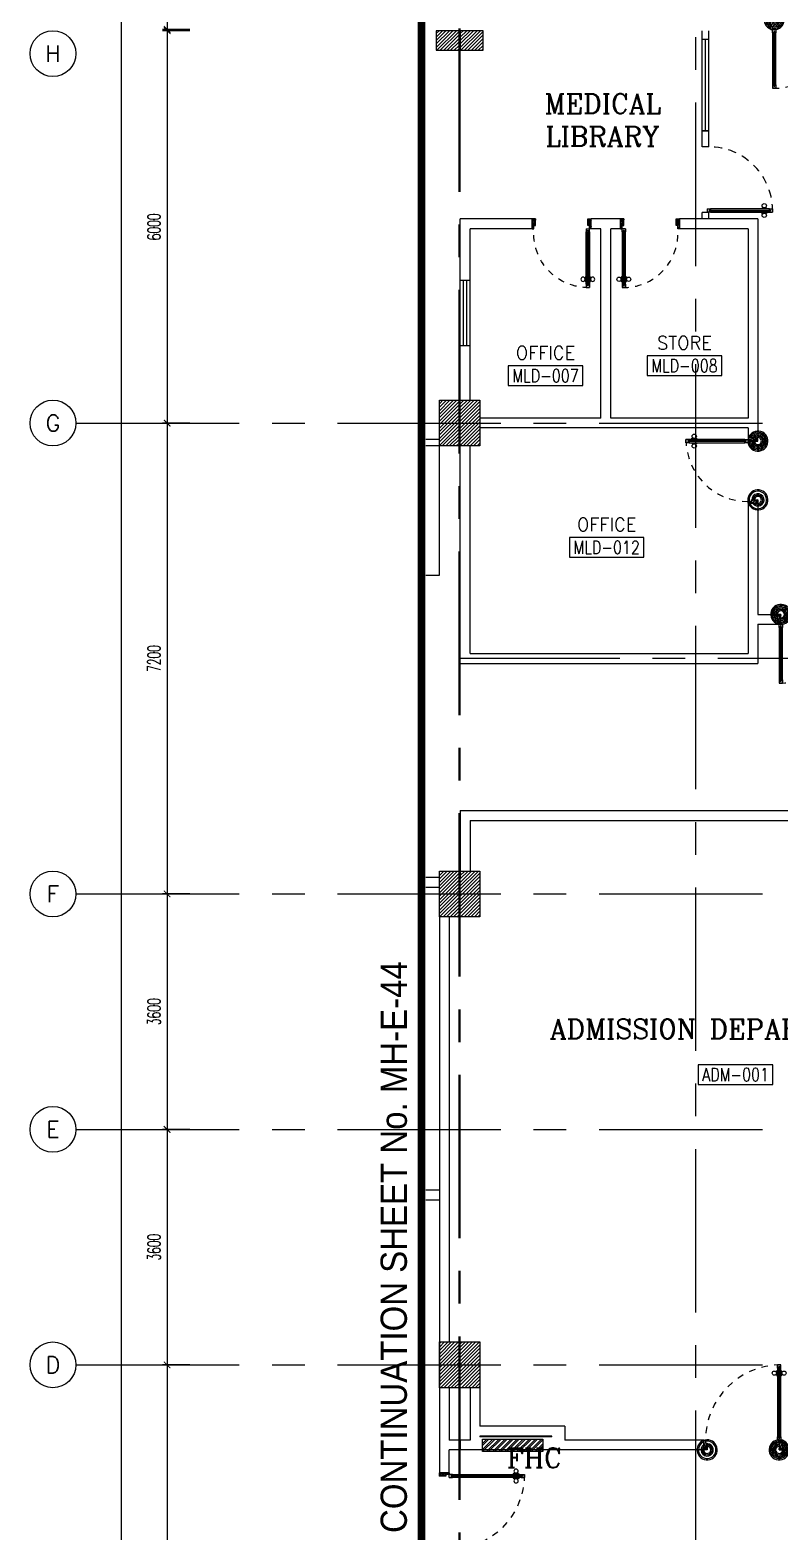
# Model space of a CAD drawing. Extents: x 0.8 to 94.1, y -6.1 to 84.2.
# Drawn here: x 0.78 to 12.24, y 17.51 to 40.48 of the extents above; entities that cross this region are included whole.
import ezdxf
from ezdxf.enums import TextEntityAlignment as Align

# ---------------------------------------------------------------- set-up
doc = ezdxf.new("R2010")
doc.units = 0
doc.header["$MEASUREMENT"] = 0
doc.header["$PDMODE"] = 3
doc.header["$PDSIZE"] = 0.1
for name, pattern in [('CENTER2', [1.125, 0.75, -0.125, 0.125, -0.125]), ('CENTERX2', [4, 2.5, -0.5, 0.5, -0.5]), ('HIDDEN', [0.375, 0.25, -0.125])]:
    doc.linetypes.add(name, pattern=pattern)
doc.layers.get('0').update_dxf_attribs({"color": 11, "linetype": 'CONTINUOUS'})
doc.layers.get('DEFPOINTS').update_dxf_attribs({"color": 11, "linetype": 'CONTINUOUS'})
for name, color, linetype in [('AX-CR', 11, 'CONTINUOUS'), ('AX-DIM', 11, 'CONTINUOUS'), ('AX-TXT', 11, 'CONTINUOUS'), ('AXES', 11, 'CENTERX2'), ('COL', 11, 'CONTINUOUS'), ('DOOR', 11, 'CONTINUOUS'), ('ELEV', 11, 'CONTINUOUS'), ('FHC', 11, 'CONTINUOUS'), ('HAT', 11, 'CONTINUOUS'), ('RM-BOX', 11, 'CONTINUOUS'), ('RM-NAME', 11, 'CONTINUOUS'), ('RM-NO', 11, 'CONTINUOUS'), ('SHAFT', 11, 'CONTINUOUS'), ('TXT1', 3, 'CONTINUOUS'), ('WALL', 11, 'CONTINUOUS'), ('WIN', 11, 'CONTINUOUS')]:
    doc.layers.add(name, color=color, linetype=linetype)
doc.styles.add('ROMANC', font='romanc', dxfattribs={"height": 0.1})
doc.styles.add('ROMANS', font='ROMANS.shx', dxfattribs={"width": 0.6})
doc.styles.add('TTXT', font='swisse.ttf', dxfattribs={"width": 0.6})
doc.dimstyles.new('STANDARD in', dxfattribs={"dimtxt": 0.2, "dimasz": 0.1, "dimexe": 0.07, "dimexo": 0.05, "dimgap": 0.1, "dimtad": 1, "dimdec": 0, "dimlfac": 1000, "dimzin": 0, "dimdsep": 46, "dimtxsty": 'ROMANS', "dimblk": 'ARCHTICK', "dimcen": 0.05, "dimdle": 0.05, "dimclrd": 7, "dimclre": 7, "dimclrt": 2, "dimadec": 0, "dimazin": 0, "dimtfac": 1, "dimtdec": 0, "dimtmove": 2, "dimatfit": 3, "dimldrblk": 'ARCHTICK', "dimfxl": 0, "dimtolj": 1, "dimtzin": 0, "dimarcsym": 0})

# ---------------------------------------------------------------- blocks, each defined once
blk = doc.blocks.new('RM1')
at = {"layer": 'RM-BOX'}
blk.add_lwpolyline([(570, -200), (-570, -200), (-570, -500), (570, -500)], close=True, dxfattribs=at)
at = {"layer": 'RM-NAME', "style": 'ROMANS'}
for tag, p in [('ROOMNAME1', (0, 324)), ('ROOMNAME2', (0, 0))]:
    blk.add_attdef(tag, text='', height=200, dxfattribs=at).set_placement(p, align=Align.MIDDLE)
at = {"layer": 'RM-NO', "style": 'ROMANS', "width": 0.8}
blk.add_attdef('ROOMNO', text='', height=200, dxfattribs=at).set_placement((0, -350), align=Align.MIDDLE)
blk = doc.blocks.new('A$C272A55A0')
at = {"layer": 'DOOR', "color": 0, "linetype": 'ByBlock'}
for p, q in [((0, 900), (0, 1050)), ((50, 1050), (0, 1050)), ((25, 950), (50, 950)), ((25, 900), (25, 950)), ((50, 950), (50, 1050)), ((1750, 950), (1750, 1050)), ((1750, 1050), (1800, 1050)), ((1775, 950), (1750, 950)), ((1775, 900), (1775, 950)), ((1800, 1050), (1800, 900)), ((0, 900), (25, 900)), ((75, 900), (25, 900)), ((25, 850), (25, 900)), ((42, 850), (25, 850)), ((58, 870), (42, 870)), ((42, 870), (42, 850)), ((58, 850), (58, 870)), ((75, 850), (58, 850)), ((75, 900), (75, 850)), ((1725, 900), (1775, 900)), ((1725, 900), (1725, 850)), ((1725, 850), (1742, 850)), ((1742, 870), (1758, 870)), ((1742, 850), (1742, 870)), ((1758, 870), (1758, 850)), ((1758, 850), (1775, 850)), ((1800, 900), (1775, 900)), ((1775, 850), (1775, 900)), ((25, 50), (42, 50)), ((25, 50), (25, 0)), ((25, 0), (75, 0)), ((75, 0), (25, 0)), ((42, 50), (42, 30)), ((42, 30), (58, 30)), ((58, 50), (75, 50)), ((58, 50), (58, 30)), ((75, 50), (75, 0)), ((1718, 160), (1709, 160)), ((1709, 95), (1709, 160)), ((1718, 95), (1709, 95)), ((1725, 173), (1718, 173)), ((1718, 173), (1718, 83)), ((1718, 95), (1718, 160)), ((1725, 83), (1718, 83)), ((1742, 50), (1725, 50)), ((1725, 50), (1725, 0)), ((1775, 0), (1725, 0)), ((1725, 0), (1775, 0)), ((1742, 50), (1742, 30)), ((1758, 30), (1742, 30)), ((1775, 50), (1758, 50)), ((1758, 50), (1758, 30)), ((1775, 173), (1782, 173)), ((1775, 83), (1782, 83)), ((1775, 50), (1775, 0)), ((1782, 173), (1782, 83)), ((1782, 160), (1791, 160)), ((1782, 95), (1782, 160)), ((1782, 95), (1791, 95)), ((1791, 95), (1791, 160))]:
    blk.add_line(p, q, dxfattribs=at)
at = {"layer": 'DOOR', "color": 9, "linetype": 'ByBlock'}
for p, q in [((50, 1050), (0, 1010)), ((50, 1050), (0, 937)), ((50, 1050), (37, 950)), ((1750, 1050), (1800, 1010)), ((1750, 1050), (1800, 937)), ((1750, 1050), (1763, 950))]:
    blk.add_line(p, q, dxfattribs=at)
at = {"layer": 'DOOR', "linetype": 'ByBlock'}
for p, q in [((25, 850), (25, 50)), ((42, 850), (42, 50)), ((58, 850), (58, 50)), ((75, 50), (75, 850)), ((1725, 50), (1725, 850)), ((1742, 850), (1742, 50)), ((1758, 850), (1758, 50)), ((1775, 850), (1775, 50))]:
    blk.add_line(p, q, dxfattribs=at)
at = {"layer": 'DOOR', "color": 0, "linetype": 'ByBlock'}
for centre in [(1676, 128), (1824, 128)]:
    blk.add_circle(centre, 32.4, dxfattribs=at)
at = {"layer": 'DOOR', "color": 9, "linetype": 'ByBlock'}
for centre, radius, start, end in [((50, 1050), 54.4, 203.2074, 270), ((50, 1050), 74.4, 227.7764, 270), ((50, 1050), 94.4, 238.0182, 270), ((50, 1050), 114, 244.0838, 257.3774), ((50, 1050), 134, 248.1598, 259.28), ((50, 1050), 34.4, 180, 270), ((50, 1050), 14.4, 180, 270), ((1750, 1050), 14.4, 270, 0), ((1750, 1050), 34.4, 270, 0), ((1750, 1050), 54.4, 270, 336.7926), ((1750, 1050), 74.4, 270, 312.2236), ((1750, 1050), 94.4, 270, 301.9818), ((1750, 1050), 114, 282.6226, 295.9162), ((1750, 1050), 134, 280.72, 291.8402), ((50, 1050), 154, 251.1053, 256.2858), ((1750, 1050), 154, 283.7142, 288.8947)]:
    blk.add_arc(centre, radius, start, end, dxfattribs=at)
at = {"layer": 'DOOR', "linetype": 'HIDDEN', "ltscale": 0.5}
for centre, start, end in [((50, 851), 268.3174, 3.2965), ((1750, 851), 176.7035, 271.6826)]:
    blk.add_arc(centre, 851, start, end, dxfattribs=at)
at = {"layer": 'WALL', "linetype": 'ByBlock'}
blk.add_line((1800, 900), (1800, 1050), dxfattribs=at)
blk = doc.blocks.new('C11')
at = {"layer": 'HAT'}
h = blk.add_hatch(dxfattribs=at)
h.set_pattern_fill('ANSI31', color=256, scale=300, style=0)
h.set_pattern_definition([(45, (-383765.23, -62181), (-26.5165043, 26.5165043), [])])
h.paths.add_polyline_path([(-20, 350), (-20, 700), (-320, 700), (-320, 350)])
h.paths.add_polyline_path([(-320, 0), (-20, 0), (-20, 350), (-320, 350)])
h = blk.add_hatch(dxfattribs=at)
h.set_pattern_fill('ANSI31', color=256, scale=300, style=0)
h.set_pattern_definition([(45, (-383445.23, -62181), (-26.5165043, 26.5165043), [])])
h.paths.add_polyline_path([(300, 350), (300, 700), (0, 700), (0, 350)])
h.paths.add_polyline_path([(0, 0), (300, 0), (300, 350), (0, 350)])
at = {"layer": 'COL'}
for points in [[(-20, 700), (-20, 0), (-320, 0), (-320, 700)], [(300, 700), (300, 0), (0, 0), (0, 700)]]:
    blk.add_lwpolyline(points, close=True, dxfattribs=at)
blk = doc.blocks.new('DOOR90')
at = {"layer": 'DOOR', "color": 7, "linetype": 'ByBlock'}
for p, q in [((-150, 0), (0, 0)), ((-150, 0), (-150, -25)), ((0, -50), (-114, 0)), ((0, -50), (-40, 0)), ((0, -50), (0, 0)), ((-1000, -25), (-1050, -25)), ((-1050, -75), (-1050, -25)), ((-1050, -25), (-1050, -75)), ((-1000, -75), (-1050, -75)), ((-1000, -42), (-1020, -42)), ((-1020, -42), (-1020, -58)), ((-1000, -58), (-1020, -58)), ((-1000, -25), (-1000, -42)), ((-1000, -58), (-1000, -75)), ((-878, -18), (-968, -18)), ((-968, -25), (-968, -18)), ((-968, -75), (-968, -82)), ((-878, -82), (-968, -82)), ((-955, -9), (-890, -9)), ((-955, -18), (-955, -9)), ((-955, -18), (-890, -18)), ((-955, -82), (-890, -82)), ((-955, -82), (-955, -91)), ((-955, -91), (-890, -91)), ((-890, -18), (-890, -9)), ((-890, -82), (-890, -91)), ((-878, -25), (-878, -18)), ((-878, -75), (-878, -82)), ((-200, -25), (-150, -25)), ((-200, -42), (-200, -25)), ((-180, -42), (-200, -42)), ((-200, -58), (-180, -58)), ((-200, -75), (-200, -58)), ((-150, -75), (-200, -75)), ((-180, -58), (-180, -42)), ((-150, -25), (-100, -25)), ((-150, -75), (-150, -25)), ((-100, -25), (-100, -50)), ((0, -50), (-100, -37)), ((-100, -50), (0, -50)), ((-150, -875), (-100, -875)), ((-150, -900), (-150, -875)), ((-150, -900), (0, -900)), ((0, -900), (-150, -900)), ((0, -850), (-114, -900)), ((-100, -875), (-100, -850)), ((0, -850), (-100, -863)), ((-100, -850), (0, -850)), ((0, -850), (-40, -900)), ((0, -850), (0, -900))]:
    blk.add_line(p, q, dxfattribs=at)
at = {"layer": 'DOOR', "linetype": 'ByBlock'}
for p, q in [((-200, -25), (-1000, -25)), ((-200, -42), (-1000, -42)), ((-200, -58), (-1000, -58)), ((-1000, -75), (-200, -75))]:
    blk.add_line(p, q, dxfattribs=at)
at = {"layer": 'DOOR', "color": 7, "linetype": 'ByBlock'}
for centre in [(-923, 24), (-923, -124)]:
    blk.add_circle(centre, 32.4, dxfattribs=at)
for centre, radius, start, end in [((0, -50), 154, 161.1053, 166.2858), ((0, -50), 94.4, 148.0182, 180), ((0, -50), 134, 158.1598, 169.28), ((0, -50), 114, 154.0838, 167.3774), ((0, -50), 74.4, 137.7764, 180), ((0, -50), 54.4, 113.2074, 180), ((0, -50), 34.4, 90, 180), ((0, -50), 14.4, 90, 180), ((0, -850), 154, 193.7142, 198.8947), ((0, -850), 134, 190.72, 201.8402), ((0, -850), 94.4, 180, 211.9818), ((0, -850), 74.4, 180, 222.2236), ((0, -850), 54.4, 180, 246.7926), ((0, -850), 34.4, 180, 270), ((0, -850), 14.4, 180, 270)]:
    blk.add_arc(centre, radius, start, end, dxfattribs=at)
at = {"layer": 'DOOR', "linetype": 'HIDDEN', "ltscale": 0.5}
blk.add_arc((-222, -50), 828, 178.2701, 275.003, dxfattribs=at)
blk = doc.blocks.new('DOOR1000')
at = {"layer": 'DOOR', "color": 7, "linetype": 'ByBlock'}
for p, q in [((-150, 0), (0, 0)), ((-150, 0), (-150, -25)), ((0, -50), (-114, 0)), ((0, -50), (-40, 0)), ((0, -50), (0, 0)), ((-1100, -25), (-1100, -75)), ((-1100, -75), (-1100, -25)), ((-1050, -25), (-1100, -25)), ((-1050, -75), (-1100, -75)), ((-1070, -42), (-1070, -58)), ((-1050, -42), (-1070, -42)), ((-1050, -58), (-1070, -58)), ((-1050, -25), (-1050, -42)), ((-1050, -58), (-1050, -75)), ((-1018, -25), (-1018, -18)), ((-928, -18), (-1018, -18)), ((-1018, -75), (-1018, -82)), ((-928, -82), (-1018, -82)), ((-1005, -18), (-1005, -9)), ((-1005, -9), (-940, -9)), ((-1005, -18), (-940, -18)), ((-1005, -82), (-1005, -91)), ((-1005, -82), (-940, -82)), ((-1005, -91), (-940, -91)), ((-940, -18), (-940, -9)), ((-940, -82), (-940, -91)), ((-928, -25), (-928, -18)), ((-928, -75), (-928, -82)), ((-200, -25), (-150, -25)), ((-200, -42), (-200, -25)), ((-180, -42), (-200, -42)), ((-200, -58), (-180, -58)), ((-200, -75), (-200, -58)), ((-150, -75), (-200, -75)), ((-180, -58), (-180, -42)), ((-150, -25), (-100, -25)), ((-150, -75), (-150, -25)), ((-100, -25), (-100, -50)), ((0, -50), (-100, -37)), ((-100, -50), (0, -50)), ((-150, -975), (-100, -975)), ((-150, -1000), (-150, -975)), ((-150, -1000), (0, -1000)), ((0, -1000), (-150, -1000)), ((0, -950), (-114, -1000)), ((-100, -975), (-100, -950)), ((0, -950), (-100, -963)), ((-100, -950), (0, -950)), ((0, -950), (-40, -1000)), ((0, -950), (0, -1000))]:
    blk.add_line(p, q, dxfattribs=at)
at = {"layer": 'DOOR', "linetype": 'ByBlock'}
for p, q in [((-200, -25), (-1050, -25)), ((-200, -42), (-1050, -42)), ((-200, -58), (-1050, -58)), ((-1050, -75), (-200, -75))]:
    blk.add_line(p, q, dxfattribs=at)
at = {"layer": 'DOOR', "color": 7, "linetype": 'ByBlock'}
for centre in [(-973, 24), (-973, -124)]:
    blk.add_circle(centre, 32.4, dxfattribs=at)
for centre, radius, start, end in [((0, -50), 154, 161.1053, 166.2858), ((0, -50), 94.4, 148.0182, 180), ((0, -50), 134, 158.1598, 169.28), ((0, -50), 114, 154.0838, 167.3774), ((0, -50), 74.4, 137.7764, 180), ((0, -50), 54.4, 113.2074, 180), ((0, -50), 34.4, 90, 180), ((0, -50), 14.4, 90, 180), ((0, -950), 154, 193.7142, 198.8947), ((0, -950), 134, 190.72, 201.8402), ((0, -950), 94.4, 180, 211.9818), ((0, -950), 74.4, 180, 222.2236), ((0, -950), 54.4, 180, 246.7926), ((0, -950), 34.4, 180, 270), ((0, -950), 14.4, 180, 270)]:
    blk.add_arc(centre, radius, start, end, dxfattribs=at)
at = {"layer": 'DOOR', "linetype": 'HIDDEN', "ltscale": 0.5}
blk.add_arc((-150, -25), 950, 180, 270, dxfattribs=at)
blk = doc.blocks.new('DOOR100')
at = {"layer": 'DOOR', "color": 7, "linetype": 'ByBlock'}
for p, q in [((-91, 1205), (-91, 1140)), ((-82, 1205), (-91, 1205)), ((-82, 1128), (-82, 1218)), ((-75, 1218), (-82, 1218)), ((-82, 1205), (-82, 1140)), ((-75, 1250), (-75, 1300)), ((-75, 1300), (-25, 1300)), ((-25, 1300), (-75, 1300)), ((-58, 1250), (-75, 1250)), ((-58, 1250), (-58, 1270)), ((-42, 1270), (-58, 1270)), ((-42, 1250), (-42, 1270)), ((-25, 1250), (-42, 1250)), ((-25, 1250), (-25, 1300)), ((-25, 1218), (-18, 1218)), ((-18, 1128), (-18, 1218)), ((-18, 1205), (-18, 1140)), ((-18, 1205), (-9, 1205)), ((-9, 1205), (-9, 1140)), ((-82, 1140), (-91, 1140)), ((-75, 1128), (-82, 1128)), ((-25, 1128), (-18, 1128)), ((-18, 1140), (-9, 1140)), ((-1200, 0), (-1200, 150)), ((-1200, 150), (-1175, 150)), ((-1200, 150), (-1200, 0)), ((-1150, 0), (-1200, 114)), ((-1150, 0), (-1200, 40)), ((-1150, 0), (-1200, 0)), ((-1175, 150), (-1175, 100)), ((-1175, 100), (-1150, 100)), ((-1150, 0), (-1163, 100)), ((-1150, 100), (-1150, 0)), ((-75, 200), (-58, 200)), ((-75, 150), (-75, 200)), ((-75, 150), (-25, 150)), ((-58, 200), (-58, 180)), ((-58, 180), (-42, 180)), ((-50, 0), (0, 114)), ((-50, 100), (-50, 0)), ((-50, 0), (-37, 100)), ((-25, 100), (-50, 100)), ((-50, 0), (0, 40)), ((-50, 0), (0, 0)), ((-42, 200), (-25, 200)), ((-42, 180), (-42, 200)), ((-25, 200), (-25, 150)), ((0, 150), (-25, 150)), ((-25, 150), (-25, 100)), ((0, 0), (0, 150)), ((0, 150), (0, 0))]:
    blk.add_line(p, q, dxfattribs=at)
at = {"layer": 'DOOR', "linetype": 'ByBlock'}
for p, q in [((-75, 1250), (-75, 200)), ((-58, 200), (-58, 1250)), ((-42, 200), (-42, 1250)), ((-25, 200), (-25, 1250))]:
    blk.add_line(p, q, dxfattribs=at)
at = {"layer": 'DOOR', "color": 7, "linetype": 'ByBlock'}
for centre in [(-124, 1173), (24, 1173)]:
    blk.add_circle(centre, 32.4, dxfattribs=at)
at = {"layer": 'DOOR', "linetype": 'HIDDEN', "ltscale": 0.5}
blk.add_arc((-25, 150), 1150, 90, 180, dxfattribs=at)
at = {"layer": 'DOOR', "color": 7, "linetype": 'ByBlock'}
for centre, radius, start, end in [((-1150, 0), 154, 103.7142, 108.8947), ((-1150, 0), 134, 100.72, 111.8402), ((-1150, 0), 94.4, 90, 121.9818), ((-1150, 0), 74.4, 90, 132.2236), ((-1150, 0), 54.4, 90, 156.7926), ((-1150, 0), 34.4, 90, 180), ((-1150, 0), 14.4, 90, 180), ((-50, 0), 94.4, 58.0182, 90), ((-50, 0), 74.4, 47.7764, 90), ((-50, 0), 54.4, 23.2074, 90), ((-50, 0), 34.4, 0, 90), ((-50, 0), 14.4, 0, 90), ((-50, 0), 134, 68.1598, 79.28), ((-50, 0), 114, 64.0838, 77.3774), ((-50, 0), 154, 71.1053, 76.2858)]:
    blk.add_arc(centre, radius, start, end, dxfattribs=at)
blk = doc.blocks.new('AXR')
at = {"layer": 'AX-CR'}
blk.add_circle((350, 0), 350, dxfattribs=at)
at = {"layer": 'AX-TXT', "style": 'ROMANS'}
blk.add_attdef('AX', text='', height=250, dxfattribs=at).set_placement((350, 0), align=Align.MIDDLE)
blk = doc.blocks.new('_ARCHTICK')
at = {"color": 0, "linetype": 'ByBlock', "const_width": 0.15}
blk.add_lwpolyline([(-0.5, -0.5), (0.5, 0.5)], dxfattribs=at)
blk = doc.blocks.new('*D139')
at = {"layer": 'AX-DIM', "color": 7, "lineweight": -2}
for p, q in [((6.542, 71.939), (2.103, 71.939)), ((2.173, 71.989), (2.173, 12.569)), ((12.756, 12.619), (2.103, 12.619))]:
    blk.add_line(p, q, dxfattribs=at)
at = {"layer": 'DEFPOINTS', "color": 0}
for p in [(6.592, 71.939), (2.173, 12.619), (12.806, 12.619)]:
    blk.add_point(p, dxfattribs=at)
at = {"layer": 'AX-DIM', "color": 7, "lineweight": -2, "xscale": 0.1, "yscale": 0.1, "zscale": 0.1}
for p, rotation in [((2.173, 71.939), 90), ((2.173, 12.619), 270)]:
    blk.add_blockref('_ARCHTICK', p, dxfattribs=dict(at, rotation=rotation))
at = {"layer": 'AX-DIM', "color": 2, "insert": (1.973, 42.279), "char_height": 0.2, "attachment_point": 5, "rotation": 90, "style": 'ROMANS'}
blk.add_mtext('\\A1;59320', dxfattribs=at)
blk = doc.blocks.new('*D142')
at = {"layer": 'AX-DIM', "color": 7, "lineweight": -2}
for p, q in [((3.223, 20.069), (2.803, 20.069)), ((2.873, 20.119), (2.873, 12.819)), ((3.223, 12.869), (2.803, 12.869))]:
    blk.add_line(p, q, dxfattribs=at)
at = {"layer": 'DEFPOINTS', "color": 0}
for p in [(3.273, 20.069), (2.873, 12.869), (3.273, 12.869)]:
    blk.add_point(p, dxfattribs=at)
at = {"layer": 'AX-DIM', "color": 7, "lineweight": -2, "xscale": 0.1, "yscale": 0.1, "zscale": 0.1}
for p, rotation in [((2.873, 20.069), 90), ((2.873, 12.869), 270)]:
    blk.add_blockref('_ARCHTICK', p, dxfattribs=dict(at, rotation=rotation))
at = {"layer": 'AX-DIM', "color": 2, "insert": (2.673, 16.469), "char_height": 0.2, "attachment_point": 5, "rotation": 90, "style": 'ROMANS'}
blk.add_mtext('\\A1;7200', dxfattribs=at)
blk = doc.blocks.new('*D146')
at = {"layer": 'AX-DIM', "color": 7, "lineweight": -2}
for p, q in [((2.873, 44.139), (2.873, 40.439)), ((3.223, 44.089), (2.803, 44.089)), ((3.223, 40.489), (2.803, 40.489))]:
    blk.add_line(p, q, dxfattribs=at)
at = {"layer": 'DEFPOINTS', "color": 0}
for p in [(3.273, 44.089), (2.873, 40.489), (3.273, 40.489)]:
    blk.add_point(p, dxfattribs=at)
at = {"layer": 'AX-DIM', "color": 7, "lineweight": -2, "xscale": 0.1, "yscale": 0.1, "zscale": 0.1}
for p, rotation in [((2.873, 44.089), 90), ((2.873, 40.489), 270)]:
    blk.add_blockref('_ARCHTICK', p, dxfattribs=dict(at, rotation=rotation))
at = {"layer": 'AX-DIM', "color": 2, "insert": (2.673, 42.289), "char_height": 0.2, "attachment_point": 5, "rotation": 90, "style": 'ROMANS'}
blk.add_mtext('\\A1;3600', dxfattribs=at)
blk = doc.blocks.new('*D147')
at = {"layer": 'AX-DIM', "color": 7, "lineweight": -2}
for p, q in [((3.223, 34.469), (2.803, 34.469)), ((2.873, 34.519), (2.873, 27.219)), ((3.223, 27.269), (2.803, 27.269))]:
    blk.add_line(p, q, dxfattribs=at)
at = {"layer": 'DEFPOINTS', "color": 0}
for p in [(3.273, 34.469), (2.873, 27.269), (3.273, 27.269)]:
    blk.add_point(p, dxfattribs=at)
at = {"layer": 'AX-DIM', "color": 7, "lineweight": -2, "xscale": 0.1, "yscale": 0.1, "zscale": 0.1}
for p, rotation in [((2.873, 34.469), 90), ((2.873, 27.269), 270)]:
    blk.add_blockref('_ARCHTICK', p, dxfattribs=dict(at, rotation=rotation))
at = {"layer": 'AX-DIM', "color": 2, "insert": (2.673, 30.869), "char_height": 0.2, "attachment_point": 5, "rotation": 90, "style": 'ROMANS'}
blk.add_mtext('\\A1;7200', dxfattribs=at)
blk = doc.blocks.new('*D148')
at = {"layer": 'AX-DIM', "color": 7, "lineweight": -2}
for p, q in [((3.223, 23.669), (2.803, 23.669)), ((2.873, 23.719), (2.873, 20.019)), ((3.223, 20.069), (2.803, 20.069))]:
    blk.add_line(p, q, dxfattribs=at)
at = {"layer": 'DEFPOINTS', "color": 0}
for p in [(3.273, 23.669), (2.873, 20.069), (3.273, 20.069)]:
    blk.add_point(p, dxfattribs=at)
at = {"layer": 'AX-DIM', "color": 7, "lineweight": -2, "xscale": 0.1, "yscale": 0.1, "zscale": 0.1}
for p, rotation in [((2.873, 23.669), 90), ((2.873, 20.069), 270)]:
    blk.add_blockref('_ARCHTICK', p, dxfattribs=dict(at, rotation=rotation))
at = {"layer": 'AX-DIM', "color": 2, "insert": (2.673, 21.869), "char_height": 0.2, "attachment_point": 5, "rotation": 90, "style": 'ROMANS'}
blk.add_mtext('\\A1;3600', dxfattribs=at)
blk = doc.blocks.new('*D149')
at = {"layer": 'AX-DIM', "color": 7, "lineweight": -2}
for p, q in [((3.223, 27.269), (2.803, 27.269)), ((2.873, 27.319), (2.873, 23.619)), ((3.223, 23.669), (2.803, 23.669))]:
    blk.add_line(p, q, dxfattribs=at)
at = {"layer": 'DEFPOINTS', "color": 0}
for p in [(3.273, 27.269), (2.873, 23.669), (3.273, 23.669)]:
    blk.add_point(p, dxfattribs=at)
at = {"layer": 'AX-DIM', "color": 7, "lineweight": -2, "xscale": 0.1, "yscale": 0.1, "zscale": 0.1}
for p, rotation in [((2.873, 27.269), 90), ((2.873, 23.669), 270)]:
    blk.add_blockref('_ARCHTICK', p, dxfattribs=dict(at, rotation=rotation))
at = {"layer": 'AX-DIM', "color": 2, "insert": (2.673, 25.469), "char_height": 0.2, "attachment_point": 5, "rotation": 90, "style": 'ROMANS'}
blk.add_mtext('\\A1;3600', dxfattribs=at)
blk = doc.blocks.new('*D150')
at = {"layer": 'AX-DIM', "color": 7, "lineweight": -2}
for p, q in [((3.223, 40.469), (2.803, 40.469)), ((2.873, 40.519), (2.873, 34.419)), ((3.223, 34.469), (2.803, 34.469))]:
    blk.add_line(p, q, dxfattribs=at)
at = {"layer": 'DEFPOINTS', "color": 0}
for p in [(3.273, 40.469), (2.873, 34.469), (3.273, 34.469)]:
    blk.add_point(p, dxfattribs=at)
at = {"layer": 'AX-DIM', "color": 7, "lineweight": -2, "xscale": 0.1, "yscale": 0.1, "zscale": 0.1}
for p, rotation in [((2.873, 40.469), 90), ((2.873, 34.469), 270)]:
    blk.add_blockref('_ARCHTICK', p, dxfattribs=dict(at, rotation=rotation))
at = {"layer": 'AX-DIM', "color": 2, "insert": (2.673, 37.469), "char_height": 0.2, "attachment_point": 5, "rotation": 90, "style": 'ROMANS'}
blk.add_mtext('\\A1;6000', dxfattribs=at)

msp = doc.modelspace()

# ---------------------------------------------------------------- hatches: boundary and pattern name
at = {"layer": 'FHC', "linetype": 'ByBlock', "ltscale": 0.3}
h = msp.add_hatch(dxfattribs=at)
h.set_pattern_fill('ANSI32', color=11, scale=175, style=0)
h.set_pattern_definition([(44.999998, (-224.499496, -12.30668), (-0.046403885, 0.046403882), []), (44.999998, (-224.46856, -12.30668), (-0.046403885, 0.046403882), [])])
h.paths.add_polyline_path([(8.6167, 18.7443), (8.6167, 18.9343), (7.6967, 18.9343), (7.6967, 18.7443)])
h.paths.add_polyline_path([(7.4841, 18.3232), (7.4841, 18.744), (7.7466, 18.744), (7.7466, 18.3232)], flags=9)
at = {"layer": 'HAT'}
h = msp.add_hatch(dxfattribs=at)
h.set_pattern_fill('ANSI31', color=256, scale=0.3, style=0)
h.set_pattern_definition([(45, (-376.408534, 1.638326), (-0.0265165043, 0.0265165043), [])])
h.paths.add_polyline_path([(6.9867, 40.1693), (7.3367, 40.1693), (7.3367, 40.4693), (6.9867, 40.4693)])
h = msp.add_hatch(dxfattribs=at)
h.set_pattern_fill('ANSI31', color=256, scale=0.3, style=0)
h.set_pattern_definition([(45, (-376.038534, 1.638326), (-0.0265165043, 0.0265165043), [])])
h.paths.add_polyline_path([(7.3567, 40.1693), (7.7067, 40.1693), (7.7067, 40.4693), (7.3567, 40.4693)])

# ---------------------------------------------------------------- linework, layer by layer
at = {"layer": 'AXES'}
for p, q in [((7.3367, 6.005), (7.3367, 83.5441)), ((7.3567, 6.005), (7.3567, 83.5441)), ((10.9567, 12.8693), (10.9567, 71.6893)), ((1.4772, 34.4693), (23.5567, 34.4693)), ((81.7967, 30.8693), (7.3367, 30.8693)), ((1.4772, 27.2693), (23.5567, 27.2693)), ((1.4772, 23.6693), (23.5567, 23.6693)), ((1.4772, 20.0693), (23.5567, 20.0693))]:
    msp.add_line(p, q, dxfattribs=at)
at = {"layer": 'COL'}
for points in [[(6.9867, 40.4693), (6.9867, 40.1693), (7.3367, 40.1693), (7.3367, 40.4693)], [(7.3567, 40.4693), (7.3567, 40.1693), (7.7067, 40.1693), (7.7067, 40.4693)]]:
    msp.add_lwpolyline(points, close=True, dxfattribs=at)
at = {"layer": 'DOOR', "linetype": 'ByBlock'}
for p, q in [((11.1317, 37.7439), (11.1817, 37.7439)), ((11.1317, 37.7439), (11.1317, 37.6939)), ((11.1817, 37.6939), (11.1317, 37.6939)), ((11.1817, 37.7269), (11.1617, 37.7269)), ((11.1617, 37.7269), (11.1617, 37.7109)), ((11.1617, 37.7109), (11.1817, 37.7109)), ((12.0817, 37.7439), (11.1817, 37.7439)), ((11.1817, 37.7439), (11.1817, 37.7269)), ((11.1817, 37.7269), (12.0817, 37.7269)), ((11.1817, 37.7109), (12.0817, 37.7109)), ((11.1817, 37.7109), (11.1817, 37.6939)), ((11.1817, 37.6939), (12.0817, 37.6939)), ((11.9593, 37.7511), (12.0493, 37.7511)), ((11.9593, 37.7439), (11.9593, 37.7511)), ((11.9593, 37.6939), (11.9593, 37.6867)), ((11.9593, 37.6867), (12.0493, 37.6867)), ((12.0367, 37.7601), (11.9719, 37.7601)), ((11.9719, 37.7511), (11.9719, 37.7601)), ((12.0367, 37.7511), (11.9719, 37.7511)), ((12.0367, 37.6867), (11.9719, 37.6867)), ((11.9719, 37.6867), (11.9719, 37.6777)), ((12.0367, 37.6777), (11.9719, 37.6777)), ((12.0367, 37.7511), (12.0367, 37.7601)), ((12.0367, 37.6867), (12.0367, 37.6777)), ((12.0493, 37.7439), (12.0493, 37.7511)), ((12.0493, 37.6939), (12.0493, 37.6867)), ((12.0817, 37.7439), (12.1317, 37.7439)), ((12.0817, 37.7269), (12.0817, 37.7439)), ((12.0817, 37.7269), (12.1017, 37.7269)), ((12.0817, 37.7109), (12.1017, 37.7109)), ((12.0817, 37.6939), (12.0817, 37.7109)), ((12.0817, 37.6939), (12.1317, 37.6939)), ((12.1017, 37.7109), (12.1017, 37.7269)), ((12.1317, 37.7439), (12.1317, 37.6939)), ((12.1317, 37.6939), (12.1317, 37.7439))]:
    msp.add_line(p, q, dxfattribs=at)
for centre in [(12.0043, 37.7925), (12.0043, 37.6454)]:
    msp.add_circle(centre, 0.0324, dxfattribs=at)
at = {"layer": 'DOOR', "linetype": 'HIDDEN', "ltscale": 0.5}
msp.add_arc((11.157, 37.7189), 0.975, 358.53072, 90.01883, dxfattribs=at)
at = {"layer": 'ELEV', "linetype": 'CENTER2', "const_width": 0.12}
msp.add_lwpolyline([(6.7631, 10.6321), (6.7631, 74.0893)], dxfattribs=at)
at = {"layer": 'FHC', "linetype": 'ByBlock', "ltscale": 0.3}
for p, q in [((7.6967, 18.9343), (8.6167, 18.9343)), ((7.6967, 18.7443), (7.6967, 18.9343)), ((8.6167, 18.9343), (8.6167, 18.7443)), ((8.6167, 18.7443), (7.6967, 18.7443))]:
    msp.add_line(p, q, dxfattribs=at)
at = {"layer": 'SHAFT', "color": 3, "linetype": 'ByBlock', "ltscale": 0.3}
msp.add_lwpolyline([(6.8277, 32.1443), (7.0367, 32.1443), (7.0367, 34.1193), (6.8277, 34.1193)], dxfattribs=at)
at = {"layer": 'WALL'}
for p, q in [((7.3567, 36.6556), (7.3567, 37.5918)), ((8.4567, 37.5918), (7.3567, 37.5918)), ((7.5067, 36.6556), (7.5067, 37.4418)), ((8.4567, 37.4418), (7.5067, 37.4418)), ((8.4567, 37.4418), (8.4567, 37.5918)), ((9.8067, 37.5918), (9.3567, 37.5918)), ((9.5067, 37.4418), (9.3567, 37.4418)), ((9.5067, 34.5443), (9.5067, 37.4418)), ((9.6567, 34.5443), (9.6567, 37.4418)), ((9.8067, 37.4418), (9.6567, 37.4418)), ((11.9067, 37.5918), (10.7067, 37.5918)), ((10.7067, 37.4418), (10.7067, 37.5918)), ((11.7567, 37.4418), (10.7067, 37.4418)), ((11.7567, 37.4418), (11.7567, 34.5443)), ((11.9067, 37.5918), (11.9067, 34.2443)), ((7.3567, 36.6556), (7.5067, 36.6556)), ((7.3567, 35.6556), (7.5067, 35.6556)), ((7.3567, 34.7193), (7.3567, 35.6556)), ((7.5067, 34.8193), (7.5067, 35.6556)), ((9.5067, 34.5443), (7.6567, 34.5443)), ((11.7567, 34.5443), (9.6567, 34.5443)), ((7.0367, 34.2193), (6.8277, 34.2193)), ((7.3567, 30.7943), (7.3567, 34.2193)), ((11.7567, 34.3943), (7.6567, 34.3943)), ((11.7567, 34.3943), (11.7567, 34.2443)), ((11.7567, 34.2443), (11.9067, 34.2443)), ((7.0367, 34.1193), (6.8277, 34.1193)), ((7.5067, 30.9443), (7.5067, 34.1193)), ((11.7567, 33.2443), (11.7567, 30.9443)), ((11.7567, 33.2443), (11.9067, 33.2443)), ((11.9067, 33.2443), (11.9067, 31.5443)), ((11.9067, 31.5443), (12.2067, 31.5443)), ((12.2067, 31.5443), (12.2067, 31.3943)), ((11.9067, 31.3943), (11.9067, 30.7943)), ((11.9067, 31.3943), (12.2067, 31.3943)), ((7.3567, 30.7943), (11.9067, 30.7943)), ((7.5067, 30.9443), (11.7567, 30.9443)), ((7.3567, 28.5443), (16.2817, 28.5443)), ((7.3567, 28.5443), (7.3567, 27.5193)), ((7.5067, 28.3943), (14.6567, 28.3943)), ((7.5067, 28.3943), (7.5067, 27.6193)), ((7.0367, 27.5193), (6.8277, 27.5193)), ((7.0367, 27.3693), (6.8277, 27.3693)), ((7.0367, 26.9193), (7.0367, 22.7443)), ((7.1867, 26.9193), (7.1867, 20.4193)), ((6.8277, 22.7443), (7.0367, 22.7443)), ((7.0367, 22.7443), (7.0367, 18.4193)), ((6.8277, 22.5943), (7.0367, 22.5943)), ((7.1867, 19.7193), (7.1867, 18.9193)), ((7.5067, 19.7193), (7.5067, 18.9188)), ((7.6567, 19.7193), (7.6567, 19.1293)), ((8.9567, 19.1293), (7.6567, 19.1293)), ((8.9567, 19.1293), (8.9567, 18.9193)), ((7.3367, 18.9193), (7.1867, 18.9193)), ((7.3367, 18.9193), (7.1867, 18.9193)), ((7.3367, 18.9193), (7.3367, 18.7693)), ((7.3567, 18.9188), (7.3567, 18.7693)), ((7.5067, 18.9188), (7.3567, 18.9188)), ((8.7567, 18.9793), (7.6567, 18.9793)), ((7.6567, 18.9793), (7.6567, 18.9693)), ((8.7567, 18.9693), (7.6567, 18.9693)), ((8.7567, 18.9693), (8.7567, 18.9793)), ((11.0817, 18.9193), (8.9567, 18.9193)), ((11.0817, 18.7693), (11.0817, 18.9193)), ((7.1867, 18.4193), (7.1867, 18.7693)), ((11.0817, 18.7693), (7.1867, 18.7693)), ((7.6967, 18.7693), (7.3567, 18.7693)), ((8.9567, 18.7693), (8.6167, 18.7693)), ((7.1867, 18.4193), (7.0367, 18.4193))]:
    msp.add_line(p, q, dxfattribs=at)
at = {"layer": 'WALL', "color": 250, "linetype": 'HIDDEN', "ltscale": 0.25}
msp.add_line((8.6099, 18.7693), (7.7062, 18.7693), dxfattribs=at)
at = {"layer": 'WIN'}
for p, q in [((11.0535, 38.6939), (11.0535, 40.4693)), ((11.1567, 38.6939), (11.1567, 40.4693)), ((11.0535, 40.3392), (11.1567, 40.3392)), ((11.1035, 38.9392), (11.1035, 40.3392)), ((11.1567, 38.9392), (11.0535, 38.9392)), ((11.0535, 38.9392), (11.1567, 38.9392)), ((11.1567, 38.6939), (11.0535, 38.6939)), ((11.0535, 37.5918), (11.0535, 37.6918)), ((11.1567, 37.6918), (11.0535, 37.6918)), ((11.1567, 37.5918), (11.1567, 37.6918)), ((11.1567, 37.5918), (11.0535, 37.5918)), ((7.3567, 35.6556), (7.3567, 36.6556)), ((7.4067, 35.6556), (7.4067, 36.6556)), ((7.4567, 35.6556), (7.4567, 36.6556)), ((7.5067, 35.6556), (7.5067, 36.6556))]:
    msp.add_line(p, q, dxfattribs=at)

# ---------------------------------------------------------------- block references
at = {"layer": 'AXES', "xscale": 0.001000000047497451, "yscale": 0.0009999999892897904, "zscale": 0.001}
for p, values in [((0.7772, 40.1193), {'AX': 'H'}), ((0.7772, 34.4693), {'AX': 'G'}), ((0.7772, 27.2693), {'AX': 'F'}), ((0.7772, 23.6693), {'AX': 'E'}), ((0.7772, 20.0693), {'AX': 'D'})]:
    msp.add_blockref('AXR', p, dxfattribs=at).add_auto_attribs(values)
at = {"layer": 'DOOR', "color": 0, "xscale": 0.001000000047497451, "yscale": 0.0009999999892897904, "zscale": 0.001}
for p in [(12.1067, 39.589), (12.2067, 30.494)]:
    msp.add_blockref('A$C272A55A0', p, dxfattribs=at)
at = {"layer": 'DOOR', "yscale": 0.0009999999892897904, "zscale": 0.001}
for name, p, xscale, rotation in [('DOOR90', (9.3567, 37.5918), -0.0009999999892897904, 270), ('DOOR90', (9.8067, 37.5918), 0.0009999999892897904, 90), ('DOOR100', (7.0367, 18.4193), -0.0009999999892897904, 270)]:
    msp.add_blockref(name, p, dxfattribs=dict(at, xscale=xscale, rotation=rotation))
at = {"layer": 'DOOR', "xscale": 0.001000000047497451, "yscale": 0.0009999999892897904, "zscale": 0.001}
for name, p in [('DOOR1000', (11.9067, 34.2443)), ('DOOR100', (12.2817, 18.7693))]:
    msp.add_blockref(name, p, dxfattribs=at)
at = {"layer": 'HAT', "xscale": 0.001000000047497451, "yscale": 0.0009999999892897904, "zscale": 0.001}
for p, values in [((8.6593, 35.5435), {'ROOMNO': 'MLD-007', 'ROOMNAME2': 'OFFICE'}), ((10.7843, 35.6965), {'ROOMNO': 'MLD-008', 'ROOMNAME2': 'STORE'}), ((9.5949, 32.9187), {'ROOMNO': 'MLD-012', 'ROOMNAME2': 'OFFICE'})]:
    msp.add_blockref('RM1', p, dxfattribs=at).add_auto_attribs(values)
at = {"layer": 'HAT'}
ref = msp.add_blockref('RM1', (11.5653, 24.8575), dxfattribs=dict(at, xscale=0.001000000047497451, yscale=0.0009999999892897904, zscale=0.001))
ref.add_attrib('ROOMNO', 'ADM-001', dxfattribs={"layer": 'RM-NO', "height": 0.2, "style": 'ROMANS', "width": 0.8}).set_placement((11.5653, 24.5075), align=Align.MIDDLE)
at = {"layer": 'RM-NAME', "xscale": 0.001000000047497451, "yscale": 0.0009999999892897904, "zscale": 0.001}
for p in [(7.3567, 34.1193), (7.3567, 26.9193), (7.3567, 19.7193)]:
    msp.add_blockref('C11', p, dxfattribs=at)

# ---------------------------------------------------------------- texts
at = {"layer": 'RM-NAME', "style": 'ROMANC'}
for s, p in [('MEDICAL', (9.5311, 39.3534)), ('LIBRARY', (9.5311, 38.8534)), ('ADMISSION DEPARTMENT', (11.3211, 25.2037))]:
    msp.add_text(s, height=0.3, dxfattribs=at).set_placement(p, align=Align.MIDDLE)
msp.add_text('FHC', height=0.3, dxfattribs=at).set_placement((8.0689, 18.4972))
at = {"layer": 'TXT1', "color": 6, "style": 'TTXT', "width": 0.9}
msp.add_text('MATCH LINE CONTINUATION SHEET No. MH-E-44', height=0.401182, rotation=90, dxfattribs=at).set_placement((6.5395, 14.3036))

# ---------------------------------------------------------------- dimensions: what is measured, and where the dimension line sits
at = {"layer": 'AX-DIM'}
for base, p1, p2, picture, middle in [((2.1729, 12.6193), (6.5925, 71.9393), (12.8057, 12.6193), '*D139', (1.9729, 42.2793)), ((2.8729, 40.4893), (3.2729, 44.0893), (3.2729, 40.4893), '*D146', (2.6729, 42.2893)), ((2.8729, 34.4693), (3.2729, 40.4693), (3.2729, 34.4693), '*D150', (2.6729, 37.4693)), ((2.8729, 27.2693), (3.2729, 34.4693), (3.2729, 27.2693), '*D147', (2.6729, 30.8693)), ((2.8729, 23.6693), (3.2729, 27.2693), (3.2729, 23.6693), '*D149', (2.6729, 25.4693)), ((2.8729, 20.0693), (3.2729, 23.6693), (3.2729, 20.0693), '*D148', (2.6729, 21.8693)), ((2.8729, 12.8693), (3.2729, 20.0693), (3.2729, 12.8693), '*D142', (2.6729, 16.4693))]:
    dim = msp.add_linear_dim(base=base, p1=p1, p2=p2, angle=270, dimstyle='STANDARD in', dxfattribs=at)
    dim.commit()
    dim.dimension.update_dxf_attribs({"geometry": picture, "text_midpoint": middle})

doc.saveas('drawing.dxf')
